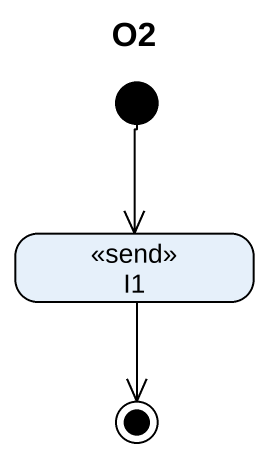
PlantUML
@startuml
title O2
hide empty description
state I1 <<send>>
[*] --> I1
I1 --> [*]
@enduml
